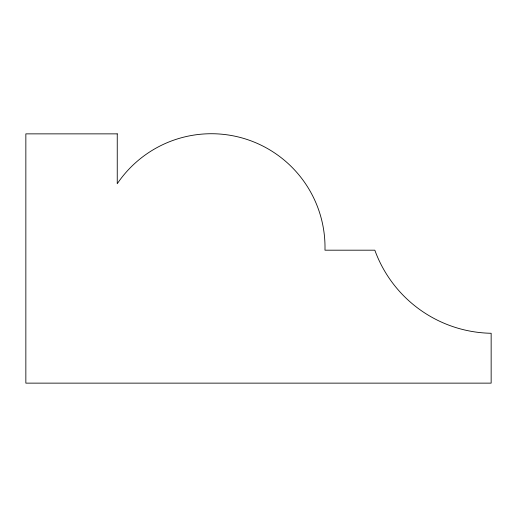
<?xml version="1.0" encoding="UTF-8"?>
<svg xmlns="http://www.w3.org/2000/svg" width="517" height="517" viewBox="0 0 517 517"><rect width="100%" height="100%" fill="white"/><g stroke="black" fill="none" stroke-linecap="round" stroke-linejoin="round"><path stroke-width="0.78" d="M117.249 133.864L25.85 133.864L25.85 383.136L491.15 383.136L491.15 333.278A126.167 126.167 0 0 1 374.825 250.189L324.973 250.189A113.624 113.624 0 0 0 117.249 183.722L117.249 133.864"/></g></svg>
